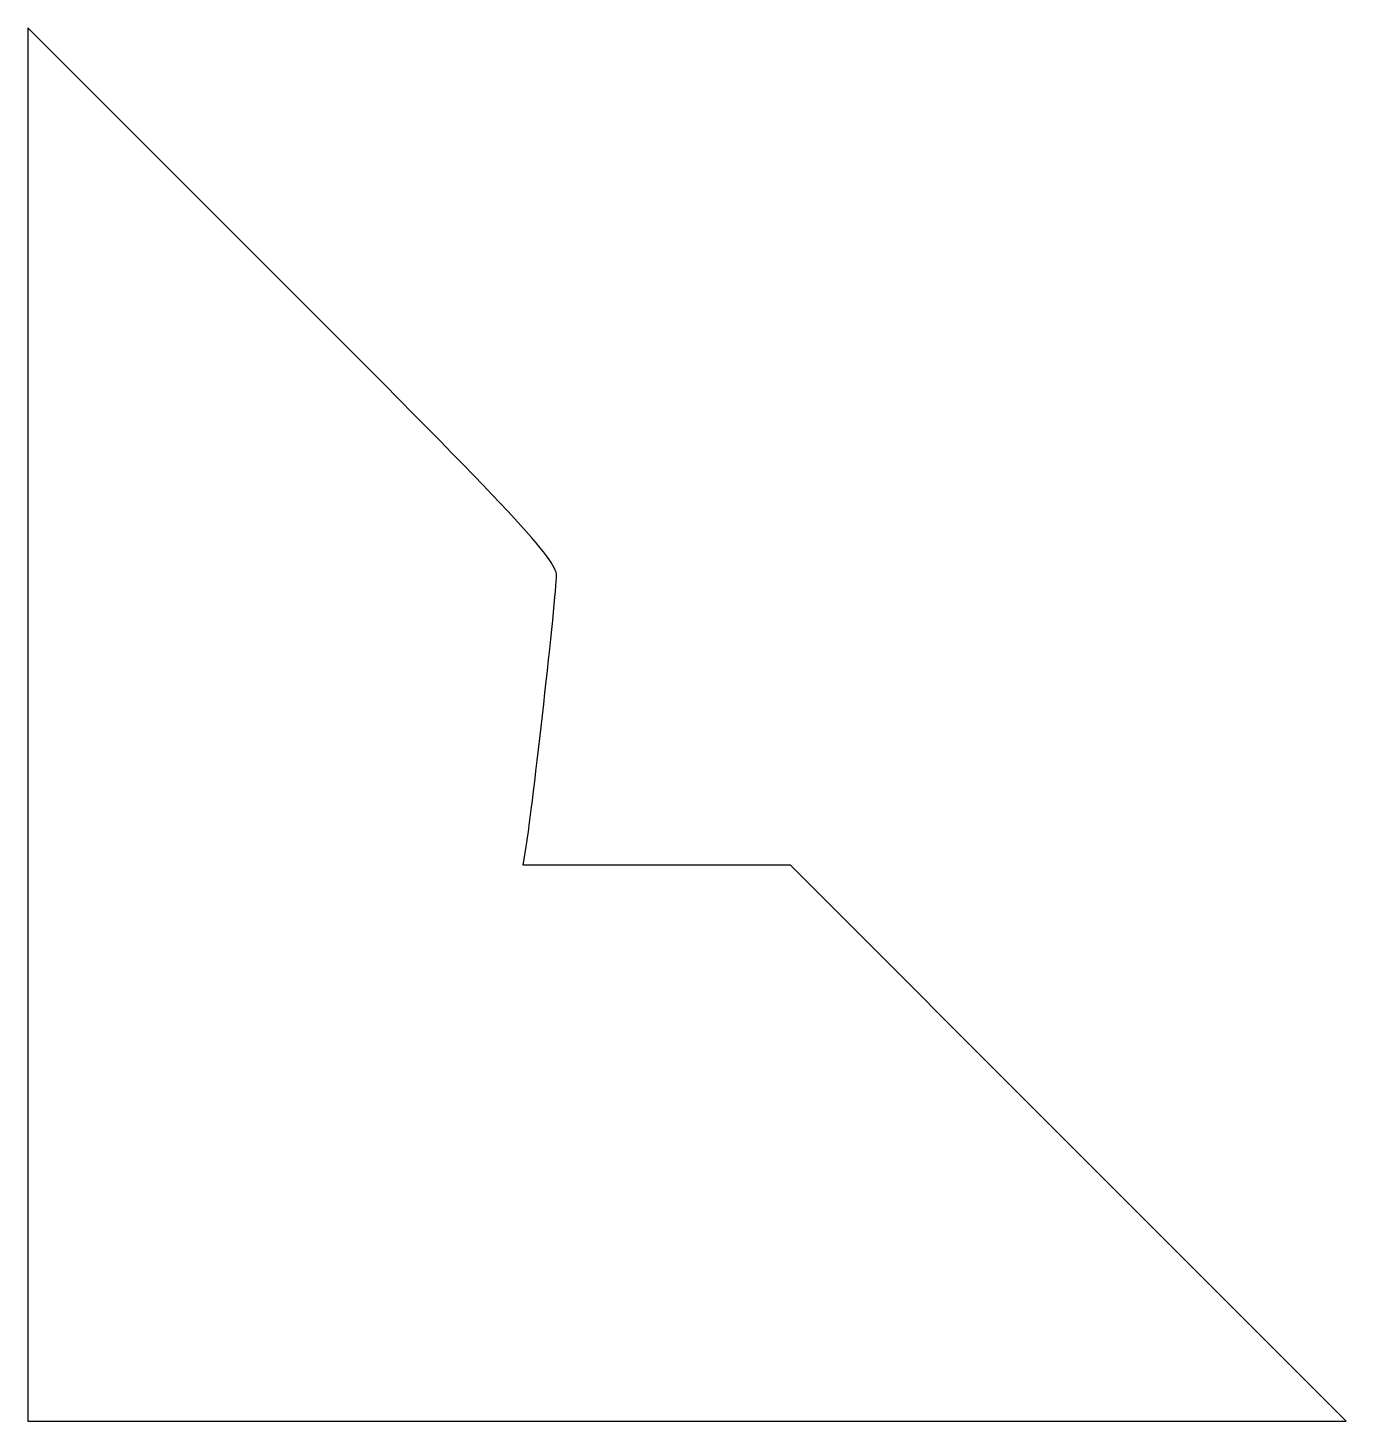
# Model space of a CAD drawing. Header units: centimetres. Extents: x -13.27 to -8.12, y -13.3 to -7.86.
import ezdxf

# ---------------------------------------------------------------- set-up
doc = ezdxf.new("R2010")
doc.units = ezdxf.units.CM
doc.header["$MEASUREMENT"] = 0
doc.layers.add('Layer 1', color=7, linetype='Continuous')

msp = doc.modelspace()

# ---------------------------------------------------------------- linework, layer by layer
at = {"layer": 'Layer 1'}
msp.add_open_spline([(-13.26696, -10.58252), (-13.26696, -10.58252), (-13.26696, -7.86405), (-13.26696, -7.86405), (-13.26696, -7.86405), (-13.26696, -7.86405), (-12.23509, -8.89567), (-12.23509, -8.89567), (-12.23509, -8.89567), (-11.36784, -9.76271), (-11.20321, -9.93912), (-11.20321, -10.00143), (-11.20321, -10.00143), (-11.20321, -10.074), (-11.29761, -10.91495), (-11.32189, -11.05864), (-11.32189, -11.05864), (-11.32189, -11.05864), (-11.33418, -11.1314), (-11.33418, -11.1314), (-11.33418, -11.1314), (-11.33418, -11.1314), (-10.81217, -11.1314), (-10.81217, -11.1314), (-10.81217, -11.1314), (-10.81217, -11.1314), (-10.29016, -11.1314), (-10.29016, -11.1314), (-10.29016, -11.1314), (-10.29016, -11.1314), (-9.20561, -12.21619), (-9.20561, -12.21619), (-9.20561, -12.21619), (-9.20561, -12.21619), (-8.12106, -13.30098), (-8.12106, -13.30098), (-8.12106, -13.30098), (-8.12106, -13.30098), (-10.69401, -13.30098), (-10.69401, -13.30098), (-10.69401, -13.30098), (-10.69401, -13.30098), (-13.26696, -13.30098), (-13.26696, -13.30098), (-13.26696, -13.30098), (-13.26696, -13.30098), (-13.26696, -10.58252), (-13.26696, -10.58252)], degree=3, knots=[0, 0, 0, 0, 0.0769231, 0.0769231, 0.0769231, 0.0769231, 0.1538462, 0.1538462, 0.1538462, 0.1538462, 0.2307692, 0.2307692, 0.2307692, 0.2307692, 0.3076923, 0.3076923, 0.3076923, 0.3076923, 0.3846154, 0.3846154, 0.3846154, 0.3846154, 0.4615385, 0.4615385, 0.4615385, 0.4615385, 0.5384615, 0.5384615, 0.5384615, 0.5384615, 0.6153846, 0.6153846, 0.6153846, 0.6153846, 0.6923077, 0.6923077, 0.6923077, 0.6923077, 0.7692308, 0.7692308, 0.7692308, 0.7692308, 0.8461538, 0.8461538, 0.8461538, 0.8461538, 1, 1, 1, 1], dxfattribs=at)

doc.saveas('drawing.dxf')
